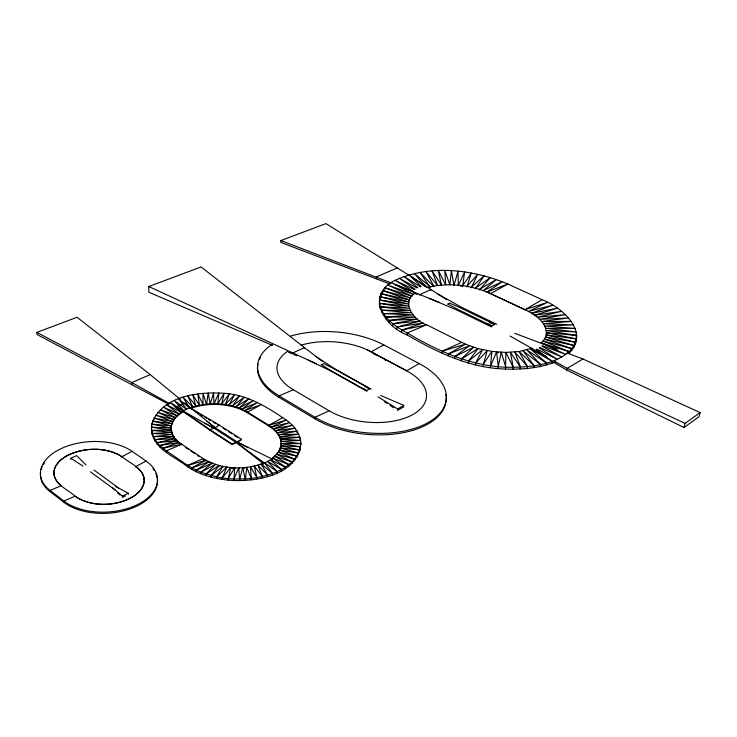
<?xml version="1.0" encoding="UTF-8"?>
<svg xmlns="http://www.w3.org/2000/svg" width="737" height="737" viewBox="0 0 737 737"><rect width="100%" height="100%" fill="white"/><g stroke="black" fill="none" stroke-linecap="round" stroke-linejoin="round"><path stroke-width="1.11" d="M171.076 428.621L171.076 427.967L151.785 424.116C161.449 395.751 198.281 391.559 224.122 393.318C247.356 394.608 267.577 407.294 286.232 420.044C294.238 425.737 301.461 434.701 300.668 445.065L300.53 440.422L280.64 439.114C278.862 433.107 274.044 428.584 268.876 425.341L247.503 412.103C231.105 402.66 210.625 401.61 192.698 406.925C180.805 409.901 166.24 421.481 172.605 435.097L171.076 427.967L151.472 427.239L151.481 428.694L151.785 424.116L171.242 425.802L171.242 426.456C172.357 419.97 177.479 415.042 182.96 411.872M171.251 430.795L171.251 430.132L151.472 427.239L151.785 424.116M171.749 424.319L171.749 423.664L153.849 418.045L172.578 421.573L172.578 422.218M171.758 432.96L171.758 432.297L151.647 430.371C153.204 449.349 175.388 456.673 187.788 466.917C201.358 475.899 217.728 479.704 233.822 480.515C258.954 481.362 297.941 474.296 300.77 443.61L281.092 441.316L280.64 439.114L299.812 437.253L299.71 438.699M171.251 430.132L151.647 430.371L152.31 433.503L172.605 434.443L173.794 437.198L173.002 435.797M173.729 420.182L173.729 419.537L157.727 412.333L175.185 417.575L175.185 418.22M172.605 434.443L153.471 436.617L155.12 439.667L175.305 438.589L179.257 443.094L175.295 439.243L173.794 436.544L153.471 436.617L152.31 433.503L171.758 432.297M176.935 416.341L176.935 415.696L163.264 407.137L178.971 413.918L178.971 414.562M177.129 441.214L177.129 440.551L157.248 442.642L155.12 439.667L173.794 436.544M181.265 412.895L181.265 412.25L170.284 402.595L183.808 410.712L174.273 400.606L186.572 409.302L178.538 398.818L189.547 408.04L183.062 397.261L192.698 406.925L192.689 407.57L190.588 408.316M175.305 438.589L157.248 442.642L159.846 445.517L179.257 442.43L181.68 444.199L181.671 444.862L180.058 443.683M426.732 287.651C447.801 282.124 470.74 284.878 490.575 293.584L525.002 309.706C534.297 314.321 545.675 321.166 546.375 332.691L576.417 338.919L574.068 345.552L569.176 351.65L568.798 353.557C590.623 332.525 562.11 307.182 542.137 299.719L507.857 284.012C472.767 269.401 430.491 264.15 395.05 280.336C365.22 294.533 383.535 326.178 406.99 334.902C437.17 352.341 469.893 368.178 505.453 369.034L505.895 352.415L519.06 351.531L531.985 348.205M187.788 466.917L187.797 465.425L166.378 450.851L159.846 445.517L177.129 440.551M192.191 409.698L192.2 409.053L219.276 425.074L241.386 439.215L241.358 439.869L237.24 441.951L215.14 427.736L207.088 421.407M191.777 469.405L191.795 467.912L187.797 465.425L203.099 458.525C221.238 469.644 244.933 470.639 264.519 462.781L277.176 471.597L277.094 473.08M195.996 406.612L192.716 394.811L199.441 405.184L199.432 405.829L192.689 407.57M196.134 471.689L196.153 470.197L208.875 461.777L208.866 462.44L206.857 461.408M200.833 473.753L200.86 472.26L212.118 463.177L212.109 463.849M202.988 405.203L202.97 393.328L206.618 404.76L199.432 405.829M187.797 465.425L205.863 460.22L205.853 460.892L203.08 459.188L203.099 458.525L181.68 444.199L162.895 448.253L162.905 449.736M205.835 475.568L205.872 474.075L215.563 464.411L200.86 472.26L191.795 467.912L205.863 460.22M206.618 404.76L210.312 404.484L208.23 392.95L206.636 404.116M209.934 430.27L209.944 429.616L185.227 412.315L185.217 412.969L209.934 430.27L232.035 444.577L236.19 442.476L214.08 428.252L175.793 407.11L184.747 402.992L215.14 427.736L219.276 425.074L219.257 425.728L217.323 424.576M211.104 477.125L211.132 475.632L219.175 465.471L219.165 466.143M210.312 404.484L214.034 404.392L213.537 392.821L210.331 403.848M300.53 440.422L281.092 441.316L281.055 441.97C280.051 434.959 274.615 429.588 268.839 425.995L247.475 412.748C238.548 407.358 228.092 405.018 217.774 404.475L218.843 392.95L214.052 403.747M216.577 478.414L216.614 476.913L222.933 466.346L222.915 467.018M221.478 404.733L224.122 393.318L217.784 403.83M222.224 479.409L222.261 477.917L226.812 467.028L216.614 476.913L200.86 472.26M225.154 405.175L229.345 393.936L221.496 404.097M226.784 467.691L226.812 467.028M228.746 405.783L234.467 394.802L225.172 404.53M227.991 480.119L230.755 467.507L222.261 477.917L216.614 476.913M232.247 406.557L239.451 395.898L228.765 405.138M232.035 444.577L232.054 443.914L209.944 429.616L215.14 427.736M235.628 407.497L244.269 397.225L232.266 405.912M233.822 480.515L234.753 467.783L228.037 478.617L222.261 477.917M234.735 468.446L234.753 467.783M238.862 408.593L248.894 398.772L235.647 406.852M238.742 468.52L238.77 467.848L233.878 479.022L228.037 478.617M241.929 409.836L241.948 409.201L253.288 400.532L238.88 407.957M239.682 480.616L238.77 467.848M244.804 411.228L244.831 410.583L257.416 402.494L241.948 409.201M245.504 480.404L242.759 467.719L242.731 468.382L244.702 468.216M247.475 412.748L247.503 412.103L261.248 404.641L244.831 410.583M251.243 479.898L250.552 466.834L256.927 477.594L256.854 479.087M254.265 466.761L254.293 466.097L262.363 476.498L262.289 477.991M272.45 474.969L272.533 473.486L261.303 464.061L261.267 464.725L263.68 463.757M268.839 425.995L268.876 425.341L282.612 417.649M267.503 476.609L267.586 475.125L261.303 464.061M408.998 275.223L325.929 223.606L280.871 240.566L280.769 242.409L390.039 284.049M271.354 427.681L271.382 427.036L286.232 420.044L268.876 425.341M273.611 429.487L273.648 428.833L289.503 422.596L271.382 427.036M272.017 460.468L272.1 459.004L237.959 442.412L236.909 442.946L263.514 463.813M275.601 431.394L275.638 430.74L292.396 425.304L273.648 428.833M296.771 457.613L296.873 456.148L278.31 452.214L278.264 452.868L280.392 448.603L281.212 443.536L300.53 446.797C299.581 452.665 296.246 457.852 292.036 461.942L274.873 456.185L272.662 458.69L272.699 458.027L278.31 452.214L280.99 445.756L300.53 446.797L300.429 448.253M446.152 398.091A77.56 41.364 5.8 0 1 399.288 433.365A77.56 41.364 5.8 0 1 314.865 418.782L279.01 397.363L279.093 395.88A75.92 39.568 4.7 0 1 272.183 344.326M277.305 433.384L277.342 432.739L294.892 428.142L275.638 430.74M276.716 454.904L276.753 454.241L294.689 459.105L294.588 460.57M278.724 435.456L278.761 434.802L296.974 431.099L296.882 432.536M279.82 437.585L279.857 436.94L298.623 434.139L278.761 434.802M279.498 450.768L279.535 450.104L298.577 453.098L298.476 454.554M280.604 439.768L280.64 439.114M280.392 448.603L280.428 447.949L299.793 449.975L299.701 451.431M280.954 446.41L280.99 445.756L299.793 449.975M281.396 470.961L281.488 469.478L271.105 460.496M285.32 468.631L285.412 467.147L292.036 461.942L276.753 454.241M292.672 354.027L292.736 353.005L304.455 347.606L322.06 361.204M288.849 466.106L288.941 464.632L274.873 456.185M291.944 463.407L292.036 461.942M576.039 340.807L576.638 335.464L546.209 330.48L576.233 331.963L545.656 328.232L575.21 328.435L544.707 325.984L573.589 324.906L543.39 323.746L571.387 321.415L541.704 321.535L568.632 317.969L539.677 319.37L565.343 314.607L537.319 317.26L561.557 311.346L534.647 315.233L534.546 315.805M304.39 348.619L304.455 347.606L201.09 266.96L148.8 286.518L148.856 292.221L272.579 345.395M314.865 418.782L314.975 417.289L329.163 410.795A57.744 30.751 5.8 0 0 411.504 415.272A57.744 30.751 5.8 0 0 406.649 370.794L367.56 349.955A56.482 29.452 4.7 0 0 301.055 345.202M490.372 367.625L491.865 351.411L478.027 348.592L465.416 344.179L426.622 324.768C414.019 320.761 400.191 302.308 415.539 292.773L391.264 282.621L413.475 294.404L387.966 285.118L411.753 296.145L411.688 296.716M233.878 479.022L245.559 478.912L246.702 467.378L251.308 478.405C263.247 476.94 275.196 473.661 285.412 467.147L272.699 458.027L288.941 464.632M376.238 278.789L376.432 276.9L397.584 267.771M379.334 301.884L380.062 296.781L408.74 301.94L408.667 302.52M379.398 305.229L379.527 300.023L408.482 304.022L380.062 296.781M409.302 300.503L409.376 299.922L381.186 293.639L381.001 295.491L382.282 293.243M380.089 308.628L379.592 303.358L408.611 306.15L379.527 300.023M382.706 292.488L382.899 290.645L410.38 297.988L385.165 287.789L384.972 289.632M381.388 312.073L381.582 310.185L380.283 306.758L409.136 308.315L379.592 303.358M383.304 315.519L383.507 313.64L381.582 310.185L410.048 310.489L380.283 306.758M385.838 318.955L386.041 317.067L383.507 313.64L411.347 312.672L381.582 310.185M388.961 322.345L389.164 320.448L386.041 317.067L413.024 314.828L383.507 313.64M392.664 325.662L392.876 323.764L389.164 320.448L415.069 316.956L386.041 317.067M396.93 328.886L397.142 326.979L392.876 323.764L417.464 319.029L389.164 320.448M401.711 331.972L401.932 330.056L397.142 326.979L420.21 321.037L392.876 323.764M380.734 395.52L404.005 405.461L397.621 408.924L397.455 410.325L403.83 406.861M406.99 334.902L407.22 332.986L426.622 324.768L401.932 330.056L407.22 332.986C439.51 352 474.987 367.975 513.21 367.275C532.565 366.934 553.846 364.668 569.176 351.65L543.049 340.991L541.234 342.843L565.804 354.433L542.248 345.745M419.758 295.371L419.85 294.616L430.887 289.521L446.659 299.701M430.095 287.319L419.97 272.368L433.725 286.582M430.795 290.277L430.887 289.521L411.854 277.094M441.509 285.624L438.368 270.626L445.673 284.851L444.835 270.58L449.865 284.814L451.394 270.801L454.038 285.514M442.154 353.023L442.421 351.088L461.638 342.41M448.114 355.888L448.382 353.944L465.416 344.179L442.421 351.088M458.331 285.827L458.018 271.28L454.112 284.943M458.405 285.256L464.651 272.027L462.624 286.306L460.478 286.067M454.48 358.523L454.757 356.579L469.423 345.81L448.382 353.944M466.899 286.96L471.256 273.031L462.707 285.744M471.127 287.789L477.779 274.284L466.982 286.398M461.196 360.918L461.482 358.974L473.633 347.284L454.757 356.579M475.273 288.766L484.191 275.785L471.21 287.218M468.198 363.046L468.492 361.093L478.027 348.592L461.482 358.974M479.308 289.899L490.455 277.517L475.356 288.204M475.448 364.879L475.743 362.926L482.551 349.725L468.492 361.093M482.855 366.409L487.175 350.665L475.743 362.926M491.772 352.01L491.865 351.411L505.895 352.415L513.21 367.275L512.878 369.228L505.453 369.034M497.926 368.5L498.249 366.547L496.572 351.954L496.48 352.553L498.35 352.691M501.169 352.885L501.261 352.295L505.775 367.09M520.147 369.071L520.488 367.127L514.831 352.037L527.526 366.63L527.176 368.574L512.878 369.228M531.589 313.861L531.69 313.28L552.639 305.21L528.466 311.438L547.563 302.373L525.002 309.706L487.028 292.036L502.321 281.635L483.288 290.618L496.508 279.47L479.391 289.337M533.929 367.735L534.279 365.792L523.077 350.83L540.691 364.631L540.332 366.575L527.176 368.574M546.329 365.091L546.697 363.157L530.373 348.841L552.253 361.379L551.884 363.304L540.332 366.575M566.799 370.085L567.14 368.353L583.004 359.02L700.15 412.6L699.035 416.7L683.973 427.515L566.799 370.085L554.003 362.512M571.553 350.591L571.93 348.684L544.477 339.038L543.049 340.991L571.93 348.684M573.681 347.449L574.068 345.552L545.509 336.993L544.477 339.038L574.068 345.552M575.182 344.179L575.56 342.29L546.145 334.874L546.375 332.691L576.638 335.464M498.249 366.547L501.261 352.295M239.737 479.114L242.759 467.719M683.973 427.515L685.069 423.37L700.15 412.6M379.868 298.632L380.624 296.541M153.858 419.5L152.596 422.504L152.577 421.048L171.749 423.664M490.685 365.672L496.572 351.954M483.159 364.465L491.865 351.411M448.971 303.607L449.533 303.073L460.192 307.734L494.711 324.455L491.855 325.929L457.318 309.144L447.672 303.957L448.151 304.003M322.797 364.069L323.451 363.461L334.46 368.979L369.882 388.795L366.4 390.592L330.959 370.683L321.194 364.548L321.802 364.548M211.132 475.632L222.933 466.346M237.24 441.951L241.386 439.215M205.872 474.075L219.175 465.471M525.002 309.706L542.137 299.719M329.163 410.795L293.335 389.753L279.093 395.88L314.975 417.289A77.615 41.318 5.8 0 0 426.17 423.618A77.615 41.318 5.8 0 0 419.15 363.581L406.649 370.794L367.56 349.955M490.575 293.584L507.857 284.012L487.028 292.036M371.227 351.779L383.793 344.888L419.15 363.581M135.884 467.212L135.875 466.53L146.037 461.049L132.107 451.339A51.452 29.83 -3.3 0 0 60.839 448.75A51.452 29.83 -3.3 0 0 50.061 490.446L50.134 491.671L63.953 502.312A51.83 30.512 -3.1 0 0 123.724 510.815A51.83 30.512 -3.1 0 0 157.34 478.626M146.037 461.049A51.857 30.493 -3 0 1 137.239 504.698A51.857 30.493 -3 0 1 63.889 501.077L50.061 490.446L61.217 485.674A38.084 22.082 -3.3 0 1 69.048 454.701A38.084 22.082 -3.3 0 1 121.946 456.719L132.107 451.339M272.1 459.004L264.482 463.029L236.909 442.946M125.373 495.89L122.489 497.346L122.453 496.13L112.669 487.876M122.453 496.13L128.238 493.219L128.266 494.435M70.89 459.446L70.835 458.248L76.593 455.586L86.017 464.909M196.153 470.197L212.118 463.177M181.68 444.199L166.378 450.851L166.378 452.325M180.316 399.353L150.219 374.617L131.803 382.577L36.85 332.405L36.979 334.469L168.801 404.272M551.884 363.304L554.915 362.07M36.85 332.405L77.072 317.269L150.219 374.617M191.795 467.912L208.875 461.777M162.895 448.253L179.257 442.43M232.054 443.914L236.19 442.476M401.932 330.056L423.268 322.953L397.142 326.979M534.647 315.233L557.31 308.204L531.69 313.28M245.559 478.912L251.308 478.405M277.342 432.739L296.974 431.099M300.77 443.61L281.212 443.536L281.175 444.19L281.092 441.316M279.857 436.94L299.812 437.253M214.034 404.392L217.774 404.475M231.74 468.244L233.73 468.382M576.417 338.919L546.145 334.874L545.509 336.993L575.56 342.29M173.729 419.537L155.562 415.134L172.578 421.573M152.577 421.048L171.242 425.802M280.428 447.949L298.577 453.098M381.186 293.639L408.74 301.94M385.165 287.789L411.753 296.145M541.234 342.843L569.176 351.65M279.535 450.104L296.873 456.148M382.899 290.645L409.376 299.922M176.935 415.696L160.298 409.661L175.185 417.575M489.608 322.566L494.711 324.455M514.785 333.345L557.421 349.393M567.02 353.005L583.004 359.02M280.871 240.566L391.255 282.953M414.452 293.354L417.63 294.56M439.611 302.566L395.493 284.675M429.1 298.338L456.148 309.706L491.588 326.952M278.31 452.214L294.689 459.105M364.935 386.685L369.882 388.795M539.659 347.495L561.834 356.994L542.008 346.178M288.443 352.212L291.622 353.576M293.704 354.469L296.799 355.796M316.422 363.82L148.8 286.518M685.069 423.37L567.14 368.353L554.113 360.983M413.936 289.374L395.05 280.336L412.609 290.995M308.213 360.071L330.618 370.84L366.971 391.273M496.747 324.289L461.353 307.172L438.054 294.146M271.253 460.247L285.412 467.147M536.683 349.108L557.31 359.315L539.327 347.938M181.265 412.25L166.599 404.77L178.971 413.918M487.774 323.81L491.855 325.929M182.85 411.707L190.192 415.604M205.015 423.443L214.08 428.252M237.959 442.412L247.982 447.728M115.617 486.466L128.238 493.219M373.189 353.474L376.22 355.105M384.318 359.453L386.335 360.54M416.709 287.798L399.279 278.264L415.115 289.328M169.796 403.765L131.803 382.577L131.84 384.705M371.116 389.136L334.791 368.813L315.906 356.45M510.013 336.035L546.089 356.45M281.488 469.478L267.503 461.334L277.176 471.597M530.382 348.527L532.354 349.688M196.06 411.992L197.995 413.135M200.897 414.848L202.822 416M204.757 417.142L206.692 418.284M208.626 419.427L210.561 420.578M213.463 422.292L215.397 423.434M378.072 396.884L397.621 408.924M121.955 456.71C105.29 446.327 82.866 447.285 65.86 456.387C60.093 459.814 54.51 465.148 53.939 472.205C53.755 484.329 67.666 489.304 75.054 496.185C92.208 507.572 116.142 506.577 133.581 496.305C139.201 492.648 144.397 486.825 144.203 479.732C143.208 467.838 129.721 463.324 121.955 456.71L121.974 457.382M362.595 388.252L366.4 390.592M420.726 286.951L403.922 276.43L417.953 287.789M223.108 428.188L225.983 430.03M228.866 431.873L231.75 433.715M234.633 435.567L237.517 437.41M70.835 458.248L82.986 466.116M546.697 363.157L526.863 349.928L540.691 364.631M384.309 401.527L387.118 403.415M389.937 405.295L393.696 407.81M185.402 447.35L188.193 449.22M190.984 451.09L194.706 453.587M197.498 455.457L199.359 456.7M424.954 286.371L408.943 274.818L421.094 286.398M93.986 470.049L118.832 488.18M90.347 471.791L115.184 489.994M536.26 349.55L552.253 361.379M190.1 408.058L191.887 409.468M430.159 286.748L414.305 273.464L425.995 286.813M117.533 492.813L120.011 495.08M534.279 365.792L519.06 351.531L527.526 366.63M267.586 475.125L257.886 465.167L262.363 476.498M196.005 405.976L187.797 395.916L192.698 406.925M264.519 462.781L272.533 473.486M174.291 437.879L175.295 439.243M520.488 367.127L510.428 352.332L513.21 367.275M441.583 285.062L432.039 270.94L437.612 285.449L425.894 271.52L433.798 286.02M202.997 404.558L197.783 393.945L199.441 405.184M254.293 466.097L256.927 477.594M575.966 334.718L576.27 337.343M151.472 427.239L151.656 431.836M63.953 502.312L63.889 501.077L75.054 496.185A38.379 22.58 -3 0 0 91.038 503.012A38.388 22.58 -3 0 0 136.446 494.223A38.388 22.58 -3 0 0 135.875 466.539M153.471 436.617L153.48 438.082M152.31 433.503L152.319 434.968M157.248 442.642L157.257 444.116M155.12 439.667L155.129 441.141M159.846 445.517L159.855 446.99M293.335 389.753A56.482 29.452 4.7 0 1 287.485 351.42M290.433 336.146A75.92 39.568 4.7 0 1 383.784 344.888M279.01 397.363A75.865 39.614 4.7 0 1 257.996 363.756M259.396 359.592A75.865 39.614 4.7 0 1 260.64 357.178M445.784 394.461A77.56 41.364 5.8 0 1 446.042 396.276M50.134 491.671A51.415 29.848 -3.3 0 1 40.655 472.03M41.235 469.414A51.415 29.848 -3.3 0 1 42.202 466.834M43.538 464.301A51.415 29.848 -3.3 0 1 44.635 462.643M152.955 468.649A51.83 30.512 -3.1 0 1 154.088 470.224M155.885 473.486A51.83 30.512 -3.1 0 1 157.202 477.76M143.761 477.502A38.379 22.589 -3 0 1 144.13 479.437"/></g></svg>
